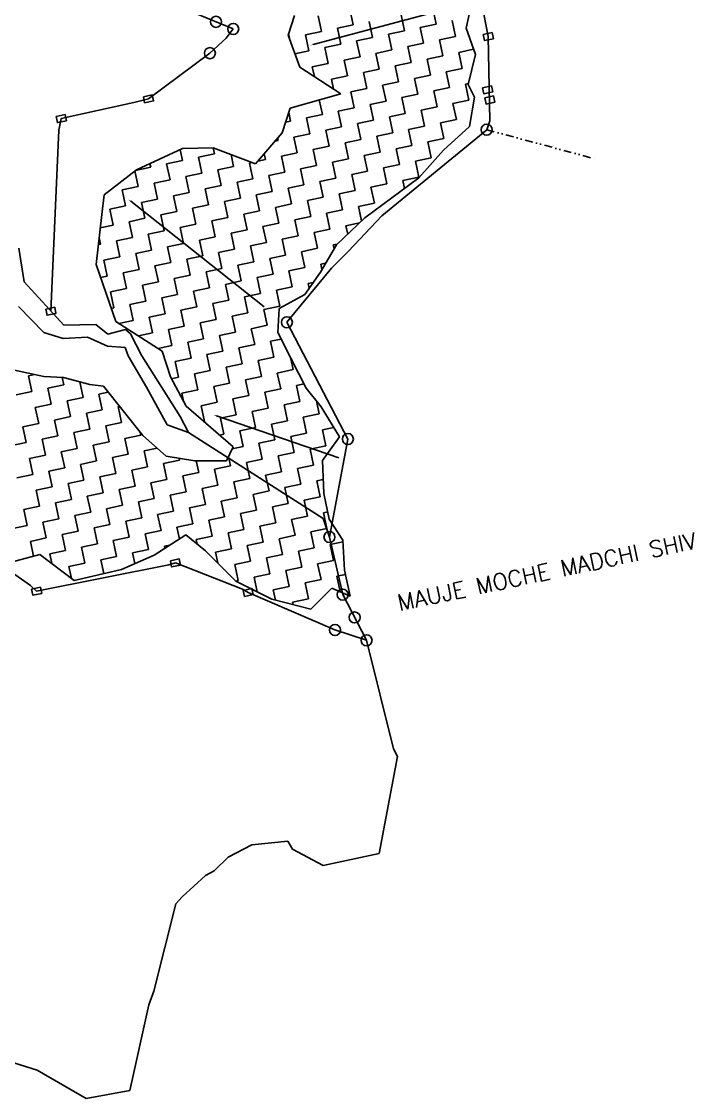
# Model space of a CAD drawing. Header units: metres. Extents: x 353726 to 355880, y 1748954 to 1750743.
# Drawn here: x 355385 to 355813, y 1749120 to 1749807 of the extents above; entities that cross this region are included whole.
import ezdxf

# ---------------------------------------------------------------- set-up
doc = ezdxf.new("R2010")
doc.units = ezdxf.units.M
doc.header["$MEASUREMENT"] = 0
doc.linetypes.add('DIVIDE', pattern=[1.25, 0.5, -0.25, 0, -0.25, 0, -0.25])
for name, color, linetype in [('POLY_HATCH', 12, 'Continuous'), ('POLY_PARCEL', 6, 'Continuous'), ('POLY_WATER', 4, 'Continuous'), ('SYM_ARROW', 1, 'Continuous'), ('TEXT_MAPOUT', 7, 'Continuous'), ('V_BOUND_LINE', 7, 'Continuous'), ('V_DIVIDE_LINE', 7, 'DIVIDE')]:
    doc.layers.add(name, color=color, linetype=linetype)
doc.styles.get("Standard").update_dxf_attribs({"font": 'simplex.shx'})

msp = doc.modelspace()

# ---------------------------------------------------------------- linework, layer by layer
for points in [[(355678.9, 1749798.37), (355684.53, 1749799.56), (355685.36, 1749795.66), (355679.72, 1749794.47)], [(355678.51, 1749764.42), (355684.15, 1749765.61), (355684.97, 1749761.71), (355679.33, 1749760.52)], [(355462.46, 1749758.71), (355468.1, 1749759.9), (355468.93, 1749756), (355463.29, 1749754.81)], [(355679.87, 1749757.96), (355685.51, 1749759.16), (355686.33, 1749755.25), (355680.7, 1749754.06)], [(355406.97, 1749746.1), (355412.61, 1749747.29), (355413.43, 1749743.39), (355407.79, 1749742.2)], [(355400.38, 1749623.33), (355406.02, 1749624.52), (355406.84, 1749620.62), (355401.2, 1749619.43)], [(355479.65, 1749462.94), (355485.28, 1749464.13), (355486.11, 1749460.23), (355480.47, 1749459.04)], [(355391.29, 1749444.9), (355396.93, 1749446.09), (355397.75, 1749442.19), (355392.11, 1749441)], [(355525.97, 1749444.11), (355531.61, 1749445.3), (355532.43, 1749441.4), (355526.79, 1749440.21)]]:
    msp.add_lwpolyline(points, close=True)
for centre in [(355508.72, 1749806.43), (355519.69, 1749801.9), (355504.83, 1749786.46), (355681.1, 1749737.65), (355553.87, 1749614.95), (355592.7, 1749540.54), (355580.97, 1749478.08), (355589.4, 1749441.4), (355596.98, 1749426.82), (355584.46, 1749418.85), (355604.6, 1749412.29)]:
    msp.add_circle(centre, 3.52)
at = {"layer": 'POLY_HATCH', "linetype": 'Continuous'}
for p, q in [((355596.15, 1749804.47), (355594.01, 1749814.6)), ((355648.94, 1749805.04), (355646.8, 1749815.17)), ((355575.89, 1749800.19), (355573.75, 1749810.32)), ((355608.42, 1749796.48), (355606.28, 1749806.61)), ((355628.68, 1749800.76), (355626.54, 1749810.89)), ((355661.21, 1749797.05), (355659.07, 1749807.18)), ((355565.76, 1749798.05), (355575.89, 1749800.19)), ((355586.02, 1749802.33), (355596.15, 1749804.47)), ((355588.16, 1749792.2), (355586.02, 1749802.33)), ((355618.55, 1749798.62), (355628.68, 1749800.76)), ((355638.81, 1749802.9), (355648.94, 1749805.04)), ((355640.95, 1749792.77), (355638.81, 1749802.9)), ((355555.63, 1749795.92), (355554.99, 1749798.92)), ((355555.45, 1749795.88), (355555.63, 1749795.92)), ((355567.9, 1749787.93), (355565.76, 1749798.05)), ((355598.29, 1749794.34), (355608.42, 1749796.48)), ((355600.43, 1749784.21), (355598.29, 1749794.34)), ((355620.69, 1749788.49), (355618.55, 1749798.62)), ((355630.82, 1749790.63), (355640.95, 1749792.77)), ((355651.08, 1749794.91), (355661.21, 1749797.05)), ((355653.22, 1749784.78), (355651.08, 1749794.91)), ((355559, 1749786.04), (355567.9, 1749787.93)), ((355578.03, 1749790.06), (355588.16, 1749792.2)), ((355580.17, 1749779.93), (355578.03, 1749790.06)), ((355610.56, 1749786.35), (355620.69, 1749788.49)), ((355612.7, 1749776.22), (355610.56, 1749786.35)), ((355632.96, 1749780.5), (355630.82, 1749790.63)), ((355663.35, 1749786.92), (355672.79, 1749788.92)), ((355665.49, 1749776.79), (355663.35, 1749786.92)), ((355570.04, 1749777.8), (355580.17, 1749779.93)), ((355590.3, 1749782.07), (355600.43, 1749784.21)), ((355592.44, 1749771.94), (355590.3, 1749782.07)), ((355622.83, 1749778.36), (355632.96, 1749780.5)), ((355643.09, 1749782.64), (355653.22, 1749784.78)), ((355645.23, 1749772.51), (355643.09, 1749782.64)), ((355571.36, 1749771.56), (355570.04, 1749777.8)), ((355582.31, 1749769.8), (355592.44, 1749771.94)), ((355602.57, 1749774.08), (355612.7, 1749776.22)), ((355604.71, 1749763.95), (355602.57, 1749774.08)), ((355624.97, 1749768.23), (355622.83, 1749778.36)), ((355635.1, 1749770.37), (355645.23, 1749772.51)), ((355655.36, 1749774.65), (355665.49, 1749776.79)), ((355657.5, 1749764.52), (355655.36, 1749774.65)), ((355583.62, 1749763.58), (355582.31, 1749769.8)), ((355614.84, 1749766.09), (355624.97, 1749768.23)), ((355616.98, 1749755.96), (355614.84, 1749766.09)), ((355637.24, 1749760.24), (355635.1, 1749770.37)), ((355667.63, 1749766.66), (355669.39, 1749767.03)), ((355669.77, 1749756.53), (355667.63, 1749766.66)), ((355594.58, 1749761.81), (355604.71, 1749763.95)), ((355596.72, 1749751.68), (355594.58, 1749761.81)), ((355627.11, 1749758.1), (355637.24, 1749760.24)), ((355647.37, 1749762.38), (355657.5, 1749764.52)), ((355649.51, 1749752.25), (355647.37, 1749762.38)), ((355576.46, 1749747.41), (355574.5, 1749756.69)), ((355586.59, 1749749.55), (355596.72, 1749751.68)), ((355606.85, 1749753.82), (355616.98, 1749755.96)), ((355608.99, 1749743.69), (355606.85, 1749753.82)), ((355629.25, 1749747.97), (355627.11, 1749758.1)), ((355639.38, 1749750.11), (355649.51, 1749752.25)), ((355659.64, 1749754.39), (355669.77, 1749756.53)), ((355661.78, 1749744.26), (355659.64, 1749754.39)), ((355556.2, 1749743.13), (355555.05, 1749748.54)), ((355566.33, 1749745.27), (355576.46, 1749747.41)), ((355568.47, 1749735.14), (355566.33, 1749745.27)), ((355588.73, 1749739.42), (355586.59, 1749749.55)), ((355619.12, 1749745.83), (355629.25, 1749747.97)), ((355621.26, 1749735.7), (355619.12, 1749745.83)), ((355641.52, 1749739.98), (355639.38, 1749750.11)), ((355553.04, 1749742.46), (355556.2, 1749743.13)), ((355578.6, 1749737.28), (355588.73, 1749739.42)), ((355598.86, 1749741.55), (355608.99, 1749743.69)), ((355601, 1749731.42), (355598.86, 1749741.55)), ((355631.39, 1749737.84), (355641.52, 1749739.98)), ((355633.53, 1749727.71), (355631.39, 1749737.84)), ((355651.65, 1749742.12), (355661.78, 1749744.26)), ((355653.79, 1749731.99), (355651.65, 1749742.12)), ((355546.35, 1749730.46), (355548.21, 1749730.86)), ((355548.21, 1749730.86), (355547.9, 1749732.29)), ((355558.34, 1749733), (355568.47, 1749735.14)), ((355560.48, 1749722.87), (355558.34, 1749733)), ((355580.74, 1749727.15), (355578.6, 1749737.28)), ((355590.87, 1749729.29), (355601, 1749731.42)), ((355611.13, 1749733.56), (355621.26, 1749735.7)), ((355613.27, 1749723.43), (355611.13, 1749733.56)), ((355643.66, 1749729.85), (355653.79, 1749731.99)), ((355663.92, 1749734.13), (355664.04, 1749734.16)), ((355663.93, 1749734.06), (355663.92, 1749734.13)), ((355487.43, 1749718.02), (355485.97, 1749724.93)), ((355507.69, 1749722.3), (355506.9, 1749726.04)), ((355570.61, 1749725.01), (355580.74, 1749727.15)), ((355572.75, 1749714.88), (355570.61, 1749725.01)), ((355593.01, 1749719.16), (355590.87, 1749729.29)), ((355623.4, 1749725.57), (355633.53, 1749727.71)), ((355625.54, 1749715.44), (355623.4, 1749725.57)), ((355645.8, 1749719.72), (355643.66, 1749729.85)), ((355477.3, 1749715.88), (355487.43, 1749718.02)), ((355497.56, 1749720.16), (355507.69, 1749722.3)), ((355499.7, 1749710.03), (355497.56, 1749720.16)), ((355519.96, 1749714.31), (355518.38, 1749721.77)), ((355535.35, 1749717.56), (355540.22, 1749718.59)), ((355540.22, 1749718.59), (355539.42, 1749722.34)), ((355550.35, 1749720.73), (355560.48, 1749722.87)), ((355552.49, 1749710.6), (355550.35, 1749720.73)), ((355582.88, 1749717.02), (355593.01, 1749719.16)), ((355585.02, 1749706.89), (355582.88, 1749717.02)), ((355603.14, 1749721.3), (355613.27, 1749723.43)), ((355605.28, 1749711.17), (355603.14, 1749721.3)), ((355635.67, 1749717.58), (355645.8, 1749719.72)), ((355637.8, 1749707.45), (355635.67, 1749717.58)), ((355459.18, 1749701.47), (355457.09, 1749711.37)), ((355457.5, 1749711.7), (355467.17, 1749713.74)), ((355467.17, 1749713.74), (355466.68, 1749716.07)), ((355479.44, 1749705.75), (355477.3, 1749715.88)), ((355509.83, 1749712.17), (355519.96, 1749714.31)), ((355511.97, 1749702.04), (355509.83, 1749712.17)), ((355530.09, 1749716.45), (355531.73, 1749716.8)), ((355532.23, 1749706.32), (355530.09, 1749716.45)), ((355542.36, 1749708.46), (355552.49, 1749710.6)), ((355562.62, 1749712.74), (355572.75, 1749714.88)), ((355564.76, 1749702.61), (355562.62, 1749712.74)), ((355595.15, 1749709.03), (355605.28, 1749711.17)), ((355615.41, 1749713.3), (355625.54, 1749715.44)), ((355617.55, 1749703.17), (355615.41, 1749713.3)), ((355469.31, 1749703.61), (355479.44, 1749705.75)), ((355471.45, 1749693.48), (355469.31, 1749703.61)), ((355489.57, 1749707.89), (355499.7, 1749710.03)), ((355491.71, 1749697.76), (355489.57, 1749707.89)), ((355522.1, 1749704.18), (355532.23, 1749706.32)), ((355524.24, 1749694.05), (355522.1, 1749704.18)), ((355544.5, 1749698.33), (355542.36, 1749708.46)), ((355574.89, 1749704.75), (355585.02, 1749706.89)), ((355577.03, 1749694.62), (355574.89, 1749704.75)), ((355597.29, 1749698.9), (355595.15, 1749709.03)), ((355627.67, 1749705.31), (355637.8, 1749707.45)), ((355628.76, 1749700.19), (355627.67, 1749705.31)), ((355438.83, 1749697.17), (355438.92, 1749697.19)), ((355438.92, 1749697.19), (355438.91, 1749697.23)), ((355449.05, 1749699.33), (355459.18, 1749701.47)), ((355451.19, 1749689.2), (355449.05, 1749699.33)), ((355481.58, 1749695.62), (355491.71, 1749697.76)), ((355501.84, 1749699.9), (355511.97, 1749702.04)), ((355503.98, 1749689.77), (355501.84, 1749699.9)), ((355534.37, 1749696.19), (355544.5, 1749698.33)), ((355554.63, 1749700.47), (355564.76, 1749702.61)), ((355556.77, 1749690.34), (355554.63, 1749700.47)), ((355587.16, 1749696.76), (355597.29, 1749698.9)), ((355589.3, 1749686.63), (355587.16, 1749696.76)), ((355607.42, 1749701.04), (355617.55, 1749703.17)), ((355609.55, 1749690.91), (355607.42, 1749701.04)), ((355461.32, 1749691.34), (355471.45, 1749693.48)), ((355463.46, 1749681.21), (355461.32, 1749691.34)), ((355483.72, 1749685.49), (355481.58, 1749695.62)), ((355493.85, 1749687.63), (355503.98, 1749689.77)), ((355514.11, 1749691.91), (355524.24, 1749694.05)), ((355516.25, 1749681.78), (355514.11, 1749691.91)), ((355536.51, 1749686.06), (355534.37, 1749696.19)), ((355546.64, 1749688.2), (355556.77, 1749690.34)), ((355566.9, 1749692.48), (355577.03, 1749694.62)), ((355569.04, 1749682.35), (355566.9, 1749692.48)), ((355599.42, 1749688.77), (355609.55, 1749690.91)), ((355441.06, 1749687.06), (355451.19, 1749689.2)), ((355443.2, 1749676.93), (355441.06, 1749687.06)), ((355473.59, 1749683.35), (355483.72, 1749685.49)), ((355475.73, 1749673.22), (355473.59, 1749683.35)), ((355495.99, 1749677.5), (355493.85, 1749687.63)), ((355526.38, 1749683.92), (355536.51, 1749686.06)), ((355528.52, 1749673.79), (355526.38, 1749683.92)), ((355548.78, 1749678.07), (355546.64, 1749688.2)), ((355579.17, 1749684.49), (355589.3, 1749686.63)), ((355581.3, 1749674.36), (355579.17, 1749684.49)), ((355601.38, 1749679.52), (355599.42, 1749688.77)), ((355434.99, 1749675.2), (355443.2, 1749676.93)), ((355453.33, 1749679.07), (355463.46, 1749681.21)), ((355455.47, 1749668.94), (355453.33, 1749679.07)), ((355485.86, 1749675.36), (355495.99, 1749677.5)), ((355506.12, 1749679.64), (355516.25, 1749681.78)), ((355508.26, 1749669.51), (355506.12, 1749679.64)), ((355538.65, 1749675.93), (355548.78, 1749678.07)), ((355540.79, 1749665.8), (355538.65, 1749675.93)), ((355558.91, 1749680.21), (355569.04, 1749682.35)), ((355561.04, 1749670.08), (355558.91, 1749680.21)), ((355591.43, 1749676.5), (355600.14, 1749678.33)), ((355592.58, 1749671.09), (355591.43, 1749676.5)), ((355435.21, 1749664.66), (355434.28, 1749669.03)), ((355445.34, 1749666.8), (355455.47, 1749668.94)), ((355465.6, 1749671.08), (355475.73, 1749673.22)), ((355467.74, 1749660.95), (355465.6, 1749671.08)), ((355488, 1749665.23), (355485.86, 1749675.36)), ((355498.13, 1749667.37), (355508.26, 1749669.51)), ((355518.39, 1749671.65), (355528.52, 1749673.79)), ((355520.53, 1749661.52), (355518.39, 1749671.65)), ((355550.92, 1749667.94), (355561.04, 1749670.08)), ((355571.17, 1749672.22), (355581.3, 1749674.36)), ((355573.31, 1749662.09), (355571.17, 1749672.22)), ((355433.75, 1749664.35), (355435.21, 1749664.66)), ((355447.48, 1749656.67), (355445.34, 1749666.8)), ((355477.87, 1749663.09), (355488, 1749665.23)), ((355480.01, 1749652.96), (355477.87, 1749663.09)), ((355500.27, 1749657.24), (355498.13, 1749667.37)), ((355530.66, 1749663.66), (355540.79, 1749665.8)), ((355532.79, 1749653.53), (355530.66, 1749663.66)), ((355553.05, 1749657.81), (355550.92, 1749667.94)), ((355563.18, 1749659.95), (355573.31, 1749662.09)), ((355583.44, 1749664.23), (355585.97, 1749664.76)), ((355583.97, 1749661.73), (355583.44, 1749664.23)), ((355437.35, 1749654.53), (355447.48, 1749656.67)), ((355457.61, 1749658.81), (355467.74, 1749660.95)), ((355459.75, 1749648.68), (355457.61, 1749658.81)), ((355490.14, 1749655.1), (355500.27, 1749657.24)), ((355510.4, 1749659.38), (355520.53, 1749661.52)), ((355512.54, 1749649.25), (355510.4, 1749659.38)), ((355542.92, 1749655.67), (355553.05, 1749657.81)), ((355545.06, 1749645.54), (355542.92, 1749655.67)), ((355565.32, 1749649.82), (355563.18, 1749659.95)), ((355439.49, 1749644.4), (355437.35, 1749654.53)), ((355449.62, 1749646.54), (355459.75, 1749648.68)), ((355469.88, 1749650.82), (355480.01, 1749652.96)), ((355472.02, 1749640.69), (355469.88, 1749650.82)), ((355492.28, 1749644.97), (355490.14, 1749655.1)), ((355502.41, 1749647.11), (355512.54, 1749649.25)), ((355522.67, 1749651.39), (355532.79, 1749653.53)), ((355524.8, 1749641.26), (355522.67, 1749651.39)), ((355555.19, 1749647.68), (355565.32, 1749649.82)), ((355575.45, 1749651.96), (355578.53, 1749652.61)), ((355576.16, 1749648.62), (355575.45, 1749651.96)), ((355435.21, 1749643.5), (355439.49, 1749644.4)), ((355451.76, 1749636.41), (355449.62, 1749646.54)), ((355482.15, 1749642.83), (355492.28, 1749644.97)), ((355484.29, 1749632.7), (355482.15, 1749642.83)), ((355504.54, 1749636.98), (355502.41, 1749647.11)), ((355534.93, 1749643.4), (355545.06, 1749645.54)), ((355537.07, 1749633.27), (355534.93, 1749643.4)), ((355557.33, 1749637.55), (355555.19, 1749647.68)), ((355441.63, 1749634.27), (355451.76, 1749636.41)), ((355461.89, 1749638.55), (355472.02, 1749640.69)), ((355464.03, 1749628.42), (355461.89, 1749638.55)), ((355494.42, 1749634.84), (355504.54, 1749636.98)), ((355496.55, 1749624.71), (355494.42, 1749634.84)), ((355514.67, 1749639.12), (355524.8, 1749641.26)), ((355516.81, 1749628.99), (355514.67, 1749639.12)), ((355547.2, 1749635.41), (355557.33, 1749637.55)), ((355549.34, 1749625.28), (355547.2, 1749635.41)), ((355567.46, 1749639.69), (355570.64, 1749640.36)), ((355568.1, 1749636.66), (355567.46, 1749639.69)), ((355443.77, 1749624.14), (355441.63, 1749634.27)), ((355453.9, 1749626.28), (355464.03, 1749628.42)), ((355474.16, 1749630.56), (355484.29, 1749632.7)), ((355476.29, 1749620.43), (355474.16, 1749630.56)), ((355506.68, 1749626.85), (355516.81, 1749628.99)), ((355526.94, 1749631.13), (355537.07, 1749633.27)), ((355529.08, 1749621), (355526.94, 1749631.13)), ((355442.02, 1749623.77), (355443.77, 1749624.14)), ((355456.04, 1749616.15), (355453.9, 1749626.28)), ((355486.42, 1749622.57), (355496.55, 1749624.71)), ((355488.56, 1749612.44), (355486.42, 1749622.57)), ((355508.82, 1749616.72), (355506.68, 1749626.85)), ((355518.95, 1749618.86), (355529.08, 1749621)), ((355539.21, 1749623.14), (355549.34, 1749625.28)), ((355541.35, 1749613.01), (355539.21, 1749623.14)), ((355446.93, 1749614.23), (355456.04, 1749616.15)), ((355466.16, 1749618.29), (355476.29, 1749620.43)), ((355468.3, 1749608.16), (355466.16, 1749618.29)), ((355498.69, 1749614.58), (355508.82, 1749616.72)), ((355500.83, 1749604.45), (355498.69, 1749614.58)), ((355521.09, 1749608.73), (355518.95, 1749618.86)), ((355459.37, 1749606.27), (355468.3, 1749608.16)), ((355478.43, 1749610.3), (355488.56, 1749612.44)), ((355480.57, 1749600.17), (355478.43, 1749610.3)), ((355510.96, 1749606.59), (355521.09, 1749608.73)), ((355531.22, 1749610.87), (355541.35, 1749613.01)), ((355533.36, 1749600.74), (355531.22, 1749610.87)), ((355490.7, 1749602.31), (355500.83, 1749604.45)), ((355492.84, 1749592.18), (355490.7, 1749602.31)), ((355513.1, 1749596.46), (355510.96, 1749606.59)), ((355523.23, 1749598.6), (355533.36, 1749600.74)), ((355543.49, 1749602.88), (355550.17, 1749604.29)), ((355545.63, 1749592.75), (355543.49, 1749602.88)), ((355471.81, 1749598.32), (355480.57, 1749600.17)), ((355502.97, 1749594.32), (355513.1, 1749596.46)), ((355505.11, 1749584.19), (355502.97, 1749594.32)), ((355525.37, 1749588.47), (355523.23, 1749598.6)), ((355482.71, 1749590.04), (355492.84, 1749592.18)), ((355484.85, 1749579.91), (355482.71, 1749590.04)), ((355515.24, 1749586.33), (355525.37, 1749588.47)), ((355535.5, 1749590.61), (355545.63, 1749592.75)), ((355537.64, 1749580.48), (355535.5, 1749590.61)), ((355557.9, 1749584.76), (355556.44, 1749591.69)), ((355389.41, 1749580.91), (355393.07, 1749581.69)), ((355391.54, 1749570.78), (355389.41, 1749580.91)), ((355411.8, 1749575.06), (355410.82, 1749579.74)), ((355480.38, 1749578.97), (355484.85, 1749579.91)), ((355494.98, 1749582.05), (355505.11, 1749584.19)), ((355497.12, 1749571.92), (355494.98, 1749582.05)), ((355517.38, 1749576.2), (355515.24, 1749586.33)), ((355527.51, 1749578.34), (355537.64, 1749580.48)), ((355547.77, 1749582.62), (355557.9, 1749584.76)), ((355549.91, 1749572.49), (355547.77, 1749582.62)), ((355401.67, 1749572.92), (355411.8, 1749575.06)), ((355403.81, 1749562.79), (355401.67, 1749572.92)), ((355424.07, 1749567.07), (355421.98, 1749576.99)), ((355507.25, 1749574.06), (355517.38, 1749576.2)), ((355509.39, 1749563.93), (355507.25, 1749574.06)), ((355529.65, 1749568.21), (355527.51, 1749578.34)), ((355560.04, 1749574.63), (355564.79, 1749575.63)), ((355562.18, 1749564.5), (355560.04, 1749574.63)), ((355381.41, 1749568.64), (355391.54, 1749570.78)), ((355413.94, 1749564.93), (355424.07, 1749567.07)), ((355434.2, 1749569.21), (355440.08, 1749570.45)), ((355436.34, 1749559.08), (355434.2, 1749569.21)), ((355486.99, 1749569.78), (355497.12, 1749571.92)), ((355488.06, 1749564.73), (355486.99, 1749569.78)), ((355519.52, 1749566.07), (355529.65, 1749568.21)), ((355521.66, 1749555.94), (355519.52, 1749566.07)), ((355539.78, 1749570.35), (355549.91, 1749572.49)), ((355541.92, 1749560.22), (355539.78, 1749570.35)), ((355393.68, 1749560.65), (355403.81, 1749562.79)), ((355395.82, 1749550.52), (355393.68, 1749560.65)), ((355416.08, 1749554.8), (355413.94, 1749564.93)), ((355426.21, 1749556.94), (355436.34, 1749559.08)), ((355446.47, 1749561.22), (355447.29, 1749561.39)), ((355448.61, 1749551.09), (355446.47, 1749561.22)), ((355499.26, 1749561.79), (355509.39, 1749563.93)), ((355501.4, 1749551.66), (355499.26, 1749561.79)), ((355531.79, 1749558.08), (355541.92, 1749560.22)), ((355552.05, 1749562.36), (355562.18, 1749564.5)), ((355554.19, 1749552.23), (355552.05, 1749562.36)), ((355574.45, 1749556.51), (355572.7, 1749564.78)), ((355405.95, 1749552.66), (355416.08, 1749554.8)), ((355408.09, 1749542.53), (355405.95, 1749552.66)), ((355428.35, 1749546.81), (355426.21, 1749556.94)), ((355511.53, 1749553.8), (355521.66, 1749555.94)), ((355513.67, 1749543.67), (355511.53, 1749553.8)), ((355533.93, 1749547.95), (355531.79, 1749558.08)), ((355544.06, 1749550.09), (355554.19, 1749552.23)), ((355564.32, 1749554.37), (355574.45, 1749556.51)), ((355566.46, 1749544.24), (355564.32, 1749554.37)), ((355385.69, 1749548.38), (355395.82, 1749550.52)), ((355387.83, 1749538.25), (355385.69, 1749548.38)), ((355418.22, 1749544.67), (355428.35, 1749546.81)), ((355438.48, 1749548.95), (355448.61, 1749551.09)), ((355440.62, 1749538.82), (355438.48, 1749548.95)), ((355501.18, 1749551.61), (355501.4, 1749551.66)), ((355523.8, 1749545.81), (355533.93, 1749547.95)), ((355525.94, 1749535.68), (355523.8, 1749545.81)), ((355546.2, 1749539.96), (355544.06, 1749550.09)), ((355576.59, 1749546.38), (355583.69, 1749547.88)), ((355578.73, 1749536.25), (355576.59, 1749546.38)), ((355397.96, 1749540.39), (355408.09, 1749542.53)), ((355400.1, 1749530.26), (355397.96, 1749540.39)), ((355420.36, 1749534.54), (355418.22, 1749544.67)), ((355430.49, 1749536.68), (355440.62, 1749538.82)), ((355450.75, 1749540.96), (355460.88, 1749543.1)), ((355452.89, 1749530.83), (355450.75, 1749540.96)), ((355460.88, 1749543.1), (355460.53, 1749544.75)), ((355510.97, 1749543.1), (355513.67, 1749543.67)), ((355536.07, 1749537.82), (355546.2, 1749539.96)), ((355556.33, 1749542.1), (355566.46, 1749544.24)), ((355558.47, 1749531.97), (355556.33, 1749542.1)), ((355377.7, 1749536.11), (355387.83, 1749538.25)), ((355410.23, 1749532.4), (355420.36, 1749534.54)), ((355412.37, 1749522.27), (355410.23, 1749532.4)), ((355432.63, 1749526.55), (355430.49, 1749536.68)), ((355463.02, 1749532.97), (355471.25, 1749534.71)), ((355465.16, 1749522.84), (355463.02, 1749532.97)), ((355519.02, 1749534.22), (355525.94, 1749535.68)), ((355538.21, 1749527.69), (355536.07, 1749537.82)), ((355548.34, 1749529.83), (355558.47, 1749531.97)), ((355568.6, 1749534.11), (355578.73, 1749536.25)), ((355570.74, 1749523.98), (355568.6, 1749534.11)), ((355389.97, 1749528.12), (355400.1, 1749530.26)), ((355392.11, 1749517.99), (355389.97, 1749528.12)), ((355422.5, 1749524.41), (355432.63, 1749526.55)), ((355442.76, 1749528.69), (355452.89, 1749530.83)), ((355444.9, 1749518.56), (355442.76, 1749528.69)), ((355475.29, 1749524.98), (355485.42, 1749527.12)), ((355477.43, 1749514.85), (355475.29, 1749524.98)), ((355485.42, 1749527.12), (355485.17, 1749528.32)), ((355497.69, 1749519.13), (355496.08, 1749526.75)), ((355517.95, 1749523.41), (355516.69, 1749529.37)), ((355528.08, 1749525.55), (355538.21, 1749527.69)), ((355530.22, 1749515.42), (355528.08, 1749525.55)), ((355550.48, 1749519.7), (355548.34, 1749529.83)), ((355381.98, 1749515.85), (355392.11, 1749517.99)), ((355402.24, 1749520.13), (355412.37, 1749522.27)), ((355404.38, 1749510), (355402.24, 1749520.13)), ((355424.64, 1749514.28), (355422.5, 1749524.41)), ((355434.77, 1749516.42), (355444.9, 1749518.56)), ((355455.03, 1749520.7), (355465.16, 1749522.84)), ((355457.17, 1749510.57), (355455.03, 1749520.7)), ((355487.56, 1749516.99), (355497.69, 1749519.13)), ((355507.82, 1749521.27), (355517.95, 1749523.41)), ((355509.96, 1749511.14), (355507.82, 1749521.27)), ((355540.35, 1749517.56), (355550.48, 1749519.7)), ((355560.61, 1749521.84), (355570.74, 1749523.98)), ((355562.75, 1749511.71), (355560.61, 1749521.84)), ((355414.51, 1749512.14), (355424.64, 1749514.28)), ((355416.65, 1749502.01), (355414.51, 1749512.14)), ((355436.91, 1749506.29), (355434.77, 1749516.42)), ((355467.3, 1749512.71), (355477.43, 1749514.85)), ((355469.44, 1749502.58), (355467.3, 1749512.71)), ((355489.7, 1749506.86), (355487.56, 1749516.99)), ((355499.83, 1749509), (355509.96, 1749511.14)), ((355520.09, 1749513.28), (355530.22, 1749515.42)), ((355522.23, 1749503.15), (355520.09, 1749513.28)), ((355542.49, 1749507.43), (355540.35, 1749517.56)), ((355552.62, 1749509.57), (355562.75, 1749511.71)), ((355572.88, 1749513.85), (355577.01, 1749514.72)), ((355575.02, 1749503.72), (355572.88, 1749513.85)), ((355394.25, 1749507.86), (355404.38, 1749510)), ((355396.39, 1749497.73), (355394.25, 1749507.86)), ((355426.78, 1749504.15), (355436.91, 1749506.29)), ((355447.04, 1749508.43), (355457.17, 1749510.57)), ((355449.18, 1749498.3), (355447.04, 1749508.43)), ((355479.57, 1749504.72), (355489.7, 1749506.86)), ((355481.71, 1749494.59), (355479.57, 1749504.72)), ((355501.97, 1749498.87), (355499.83, 1749509)), ((355532.36, 1749505.29), (355542.49, 1749507.43)), ((355534.5, 1749495.16), (355532.36, 1749505.29)), ((355554.76, 1749499.44), (355552.62, 1749509.57)), ((355386.26, 1749495.59), (355396.39, 1749497.73)), ((355406.52, 1749499.87), (355416.65, 1749502.01)), ((355408.66, 1749489.74), (355406.52, 1749499.87)), ((355428.92, 1749494.02), (355426.78, 1749504.15)), ((355439.05, 1749496.16), (355449.18, 1749498.3)), ((355459.31, 1749500.44), (355469.44, 1749502.58)), ((355461.45, 1749490.31), (355459.31, 1749500.44)), ((355491.84, 1749496.73), (355501.97, 1749498.87)), ((355512.1, 1749501.01), (355522.23, 1749503.15)), ((355514.24, 1749490.88), (355512.1, 1749501.01)), ((355544.63, 1749497.3), (355554.76, 1749499.44)), ((355564.89, 1749501.58), (355575.02, 1749503.72)), ((355567.03, 1749491.45), (355564.89, 1749501.58)), ((355388.4, 1749485.46), (355386.26, 1749495.59)), ((355418.79, 1749491.88), (355428.92, 1749494.02)), ((355420.93, 1749481.75), (355418.79, 1749491.88)), ((355441.19, 1749486.03), (355439.05, 1749496.16)), ((355471.58, 1749492.45), (355481.71, 1749494.59)), ((355473.72, 1749482.32), (355471.58, 1749492.45)), ((355493.98, 1749486.6), (355491.84, 1749496.73)), ((355504.11, 1749488.74), (355514.24, 1749490.88)), ((355524.37, 1749493.02), (355534.5, 1749495.16)), ((355526.51, 1749482.89), (355524.37, 1749493.02)), ((355546.77, 1749487.17), (355544.63, 1749497.3)), ((355556.9, 1749489.31), (355567.03, 1749491.45)), ((355577.16, 1749493.59), (355579.87, 1749494.16)), ((355579.3, 1749483.46), (355577.16, 1749493.59)), ((355378.27, 1749483.33), (355388.4, 1749485.46)), ((355398.53, 1749487.6), (355408.66, 1749489.74)), ((355400.67, 1749477.47), (355398.53, 1749487.6)), ((355431.06, 1749483.89), (355441.19, 1749486.03)), ((355433.2, 1749473.76), (355431.06, 1749483.89)), ((355451.32, 1749488.17), (355461.45, 1749490.31)), ((355453.46, 1749478.04), (355451.32, 1749488.17)), ((355483.85, 1749484.46), (355493.98, 1749486.6)), ((355485.45, 1749476.91), (355483.85, 1749484.46)), ((355506.25, 1749478.61), (355504.11, 1749488.74)), ((355536.64, 1749485.03), (355546.77, 1749487.17)), ((355538.78, 1749474.9), (355536.64, 1749485.03)), ((355559.04, 1749479.18), (355556.9, 1749489.31)), ((355390.54, 1749475.33), (355400.67, 1749477.47)), ((355410.8, 1749479.61), (355420.93, 1749481.75)), ((355412.94, 1749469.48), (355410.8, 1749479.61)), ((355443.33, 1749475.9), (355453.46, 1749478.04)), ((355463.59, 1749480.18), (355473.72, 1749482.32)), ((355465.73, 1749470.05), (355463.59, 1749480.18)), ((355496.12, 1749476.47), (355506.25, 1749478.61)), ((355516.38, 1749480.75), (355526.51, 1749482.89)), ((355518.52, 1749470.62), (355516.38, 1749480.75)), ((355548.91, 1749477.04), (355559.04, 1749479.18)), ((355551.05, 1749466.91), (355548.91, 1749477.04)), ((355569.17, 1749481.32), (355579.3, 1749483.46)), ((355571.31, 1749471.19), (355569.17, 1749481.32)), ((355392.53, 1749465.91), (355390.54, 1749475.33)), ((355423.07, 1749471.62), (355433.2, 1749473.76)), ((355425.21, 1749461.49), (355423.07, 1749471.62)), ((355445.47, 1749465.77), (355443.33, 1749475.9)), ((355455.6, 1749467.91), (355465.73, 1749470.05)), ((355475.86, 1749472.19), (355479.29, 1749472.92)), ((355476.14, 1749470.87), (355475.86, 1749472.19)), ((355496.72, 1749473.64), (355496.12, 1749476.47)), ((355508.39, 1749468.48), (355518.52, 1749470.62)), ((355528.65, 1749472.76), (355538.78, 1749474.9)), ((355530.79, 1749462.63), (355528.65, 1749472.76)), ((355561.18, 1749469.05), (355571.31, 1749471.19)), ((355581.44, 1749473.33), (355589.59, 1749475.05)), ((355583.58, 1749463.2), (355581.44, 1749473.33)), ((355402.81, 1749467.34), (355412.94, 1749469.48)), ((355404.1, 1749461.24), (355402.81, 1749467.34)), ((355435.34, 1749463.63), (355445.47, 1749465.77)), ((355437.21, 1749454.81), (355435.34, 1749463.63)), ((355457.03, 1749461.13), (355455.6, 1749467.91)), ((355509.85, 1749461.57), (355508.39, 1749468.48)), ((355540.92, 1749464.77), (355551.05, 1749466.91)), ((355543.06, 1749454.64), (355540.92, 1749464.77)), ((355563.32, 1749458.92), (355561.18, 1749469.05)), ((355573.45, 1749461.06), (355583.58, 1749463.2)), ((355415.08, 1749459.35), (355425.21, 1749461.49)), ((355416.69, 1749451.76), (355415.08, 1749459.35)), ((355520.66, 1749460.49), (355530.79, 1749462.63)), ((355522.8, 1749450.36), (355520.66, 1749460.49)), ((355553.19, 1749456.78), (355563.32, 1749458.92)), ((355555.33, 1749446.65), (355553.19, 1749456.78)), ((355575.59, 1749450.93), (355573.45, 1749461.06)), ((355521.35, 1749450.06), (355522.8, 1749450.36)), ((355532.93, 1749452.5), (355543.06, 1749454.64)), ((355534.89, 1749443.24), (355532.93, 1749452.5)), ((355565.46, 1749448.79), (355575.59, 1749450.93)), ((355585.72, 1749453.07), (355591.23, 1749454.23)), ((355587.82, 1749443.11), (355585.72, 1749453.07)), ((355545.2, 1749444.51), (355555.33, 1749446.65)), ((355546.59, 1749437.91), (355545.2, 1749444.51)), ((355567.6, 1749438.66), (355565.46, 1749448.79)), ((355557.47, 1749436.52), (355567.6, 1749438.66)), ((355557.79, 1749434.99), (355557.47, 1749436.52)), ((355577.73, 1749440.8), (355577.91, 1749440.84)), ((355577.75, 1749440.68), (355577.73, 1749440.8))]:
    msp.add_line(p, q, dxfattribs=at)
at = {"layer": 'POLY_HATCH'}
for p, q in [((355668.07, 1749802.39), (355671.07, 1749815.88)), ((355558.77, 1749810.42), (355554.69, 1749797.99)), ((355673.97, 1749785.54), (355668.07, 1749802.39)), ((355554.69, 1749797.99), (355562.04, 1749777.62)), ((355669.24, 1749766.43), (355673.97, 1749785.54)), ((355562.04, 1749777.62), (355588.18, 1749760.61)), ((355673.25, 1749758.52), (355669.24, 1749766.43)), ((355588.18, 1749760.61), (355556, 1749751.38)), ((355670.19, 1749739.77), (355673.25, 1749758.52)), ((355556, 1749751.38), (355550.78, 1749735.67)), ((355653.53, 1749724.57), (355670.19, 1749739.77)), ((355550.78, 1749735.67), (355533.98, 1749715.96)), ((355487.45, 1749725.61), (355458, 1749712.08)), ((355506.86, 1749726.06), (355487.45, 1749725.61)), ((355533.98, 1749715.96), (355506.86, 1749726.06)), ((355637.92, 1749706.95), (355653.53, 1749724.57)), ((355458, 1749712.08), (355437.58, 1749696.2)), ((355603.53, 1749681.58), (355637.92, 1749706.95)), ((355437.58, 1749696.2), (355435.96, 1749683.68)), ((355435.96, 1749683.68), (355432.32, 1749651.86)), ((355585.54, 1749664.35), (355603.53, 1749681.58)), ((355575.18, 1749646.98), (355585.54, 1749664.35)), ((355432.32, 1749651.86), (355444.87, 1749615.54)), ((355565.34, 1749632.64), (355575.18, 1749646.98)), ((355549, 1749623.73), (355565.34, 1749632.64)), ((355548.15, 1749608.37), (355549, 1749623.73)), ((355444.87, 1749615.54), (355474.46, 1749596.63)), ((355556.29, 1749591.98), (355548.15, 1749608.37)), ((355474.46, 1749596.63), (355479.78, 1749580.09)), ((355566.13, 1749573.04), (355556.29, 1749591.98)), ((355399.04, 1749580.4), (355380.52, 1749584.4)), ((355411.59, 1749579.7), (355399.04, 1749580.4)), ((355428.36, 1749575.32), (355411.59, 1749579.7)), ((355479.78, 1749580.09), (355489.8, 1749561.51)), ((355437.15, 1749574.13), (355428.36, 1749575.32)), ((355462.04, 1749542.86), (355437.15, 1749574.13)), ((355575.68, 1749561.04), (355566.13, 1749573.04)), ((355489.8, 1749561.51), (355519.66, 1749535.55)), ((355587.33, 1749541.89), (355575.68, 1749561.04)), ((355477.03, 1749529.59), (355462.04, 1749542.86)), ((355576.49, 1749526.76), (355587.33, 1749541.89)), ((355519.66, 1749535.55), (355515.43, 1749526.74)), ((355495.31, 1749526.75), (355477.03, 1749529.59)), ((355515.43, 1749526.74), (355495.31, 1749526.75)), ((355577.39, 1749505.92), (355576.49, 1749526.76)), ((355580.85, 1749489.53), (355577.39, 1749505.92)), ((355589.53, 1749476.11), (355580.85, 1749489.53)), ((355469.38, 1749466.49), (355489.43, 1749479.49)), ((355489.43, 1749479.49), (355502.11, 1749469.32)), ((355590.63, 1749457.07), (355589.53, 1749476.11)), ((355378.24, 1749461.98), (355396.47, 1749467)), ((355396.47, 1749467), (355418.4, 1749450.47)), ((355448.5, 1749457.41), (355469.38, 1749466.49)), ((355502.11, 1749469.32), (355521.38, 1749450.03)), ((355418.4, 1749450.47), (355448.5, 1749457.41)), ((355594.17, 1749440.3), (355590.63, 1749457.07)), ((355521.38, 1749450.03), (355544.27, 1749438.52)), ((355569.02, 1749432.06), (355582.57, 1749445.44)), ((355582.57, 1749445.44), (355594.17, 1749440.3)), ((355544.27, 1749438.52), (355569.02, 1749432.06))]:
    msp.add_line(p, q, dxfattribs=at)
at = {"layer": 'POLY_PARCEL'}
for p, q in [((355389.8, 1749855.61), (355519.69, 1749801.9)), ((355519.69, 1749801.9), (355515.15, 1749796.06)), ((355515.15, 1749796.06), (355504.83, 1749786.46)), ((355504.83, 1749786.46), (355465.7, 1749757.35)), ((355456.44, 1749754.95), (355410.2, 1749744.74)), ((355465.7, 1749757.35), (355456.44, 1749754.95)), ((355410.2, 1749744.74), (355408.66, 1749737.32)), ((355408.66, 1749737.32), (355403.61, 1749621.98)), ((355491.32, 1749544.61), (355576.97, 1749489.94)), ((355576.97, 1749489.94), (355580.97, 1749478.08)), ((355390.53, 1749447.16), (355355.37, 1749472.07)), ((355478.77, 1749460.4), (355394.52, 1749443.54)), ((355482.88, 1749461.58), (355478.77, 1749460.4)), ((355525.65, 1749444.81), (355482.88, 1749461.58)), ((355394.52, 1749443.54), (355390.53, 1749447.16)), ((355529.2, 1749442.76), (355525.65, 1749444.81)), ((355584.46, 1749418.85), (355529.2, 1749442.76)), ((355604.6, 1749412.29), (355584.46, 1749418.85))]:
    msp.add_line(p, q, dxfattribs=at)
at = {"layer": 'POLY_WATER'}
for p, q in [((355383.07, 1749662.22), (355386.48, 1749640.63)), ((355386.48, 1749640.63), (355411.78, 1749613.08)), ((355383.04, 1749624.97), (355399.04, 1749608.38)), ((355399.04, 1749608.38), (355411.49, 1749604.63)), ((355411.78, 1749613.08), (355432.31, 1749613.54)), ((355432.31, 1749613.54), (355439.91, 1749607.42)), ((355439.91, 1749607.42), (355451.03, 1749610.34)), ((355451.03, 1749610.34), (355454.2, 1749607.58)), ((355454.2, 1749607.58), (355461.51, 1749593.53)), ((355411.49, 1749604.63), (355426.96, 1749605.55)), ((355426.96, 1749605.55), (355439.6, 1749599.62)), ((355439.6, 1749599.62), (355450.85, 1749598.95)), ((355450.85, 1749598.95), (355452.82, 1749593.54)), ((355452.82, 1749593.54), (355464.54, 1749573.56)), ((355461.51, 1749593.53), (355485.99, 1749554.93)), ((355464.54, 1749573.56), (355465.84, 1749571.34)), ((355465.84, 1749571.34), (355477.67, 1749549.52)), ((355485.99, 1749554.93), (355491.32, 1749544.61)), ((355477.67, 1749549.52), (355491.32, 1749544.61))]:
    msp.add_line(p, q, dxfattribs=at)
at = {"layer": 'SYM_ARROW'}
for points in [[(355570.68, 1749791.96), (355670.41, 1749818.46)], [(355454.4, 1749692.08), (355539.5, 1749624.74)], [(355508.98, 1749555.33), (355586.98, 1749528.47)]]:
    msp.add_lwpolyline(points, dxfattribs=at)
for points in [[(355570.76, 1749791.67), (355568.94, 1749791.49), (355570.61, 1749792.25)], [(355454.22, 1749691.84), (355452.99, 1749693.19), (355454.59, 1749692.31)], [(355508.88, 1749555.05), (355507.28, 1749555.92), (355509.08, 1749555.61)]]:
    msp.add_solid(points, dxfattribs=at)
at = {"layer": 'V_BOUND_LINE'}
for p, q in [((355682.13, 1749797.01), (355673.1, 1749842.9)), ((355683.02, 1749743.25), (355682.13, 1749797.01)), ((355614.31, 1749682.78), (355681.1, 1749737.65)), ((355681.1, 1749737.65), (355683.02, 1749743.25)), ((355593.06, 1749660.26), (355614.31, 1749682.78)), ((355582.37, 1749649.34), (355593.06, 1749660.26)), ((355553.87, 1749614.95), (355582.37, 1749649.34)), ((355592.7, 1749540.54), (355553.87, 1749614.95)), ((355580.97, 1749478.08), (355592.7, 1749540.54)), ((355589.4, 1749441.4), (355580.97, 1749478.08)), ((355601.57, 1749418), (355589.4, 1749441.4)), ((355604.6, 1749412.29), (355601.57, 1749418)), ((355621.75, 1749343.04), (355604.6, 1749412.29)), ((355624.23, 1749338.16), (355621.75, 1749343.04)), ((355612.71, 1749276.36), (355624.23, 1749338.16)), ((355516.57, 1749274.07), (355531.53, 1749281.92)), ((355531.53, 1749281.92), (355554.51, 1749284.25)), ((355554.51, 1749284.25), (355557.41, 1749279.09)), ((355557.41, 1749279.09), (355576.92, 1749268.78)), ((355507.59, 1749265.32), (355516.57, 1749274.07)), ((355576.92, 1749268.78), (355612.71, 1749276.36)), ((355502.07, 1749262.35), (355507.59, 1749265.32)), ((355487.25, 1749248.76), (355502.07, 1749262.35)), ((355469.24, 1749188.68), (355483.14, 1749244.28)), ((355483.14, 1749244.28), (355487.25, 1749248.76)), ((355466.02, 1749179.87), (355469.24, 1749188.68)), ((355453.86, 1749125.43), (355466.02, 1749179.87)), ((355362.69, 1749148.38), (355394.82, 1749138.21)), ((355394.82, 1749138.21), (355426.05, 1749120.28)), ((355426.05, 1749120.28), (355453.86, 1749125.43))]:
    msp.add_line(p, q, dxfattribs=at)
at = {"layer": 'V_DIVIDE_LINE', "ltscale": 10}
msp.add_line((355681.1, 1749737.65), (355752.17, 1749718.53), dxfattribs=at)

# ---------------------------------------------------------------- texts
at = {"layer": 'TEXT_MAPOUT'}
msp.add_text('MAUJE MOCHE MADCHI SHIV', height=10.3534, rotation=11.92694, dxfattribs=at).set_placement((355625.61, 1749430.93))

doc.saveas('drawing.dxf')
